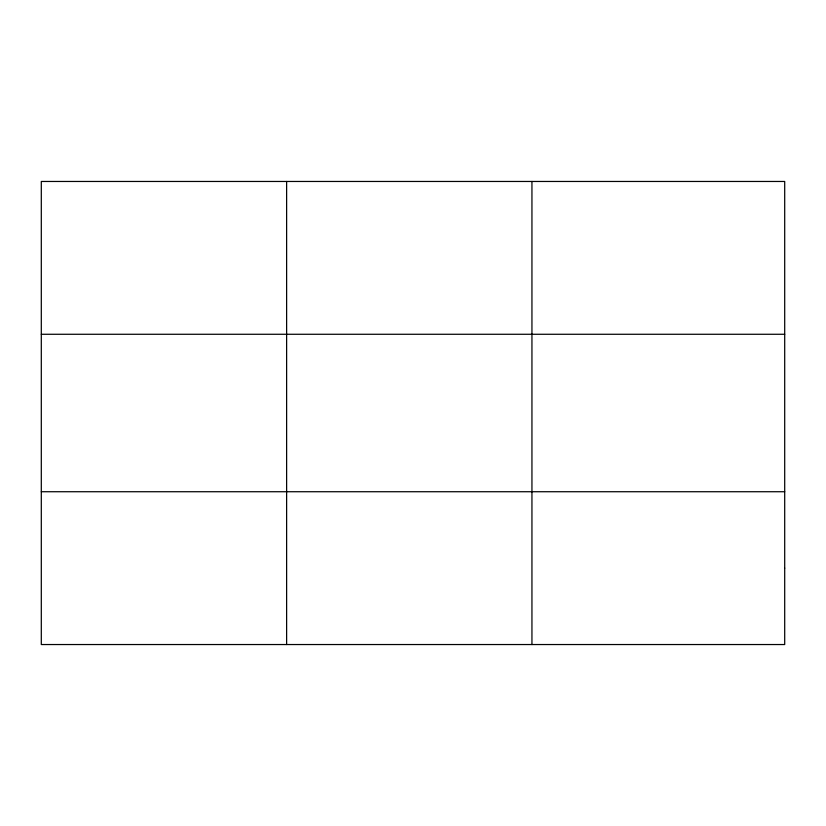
<?xml version="1.0" encoding="UTF-8"?>
<svg xmlns="http://www.w3.org/2000/svg" width="826" height="826" viewBox="0 0 826 826"><rect width="100%" height="100%" fill="white"/><g stroke="black" fill="none" stroke-linecap="round" stroke-linejoin="round"><path stroke-width="1.24" d="M286.622 644.538L286.622 181.462M531.944 644.538L531.944 181.462M41.3 334.272L784.7 334.272M41.3 491.728L784.7 491.728M784.7 568.133L784.7 644.538L41.3 644.538L41.3 181.462L784.7 181.462L784.7 568.133"/></g></svg>
